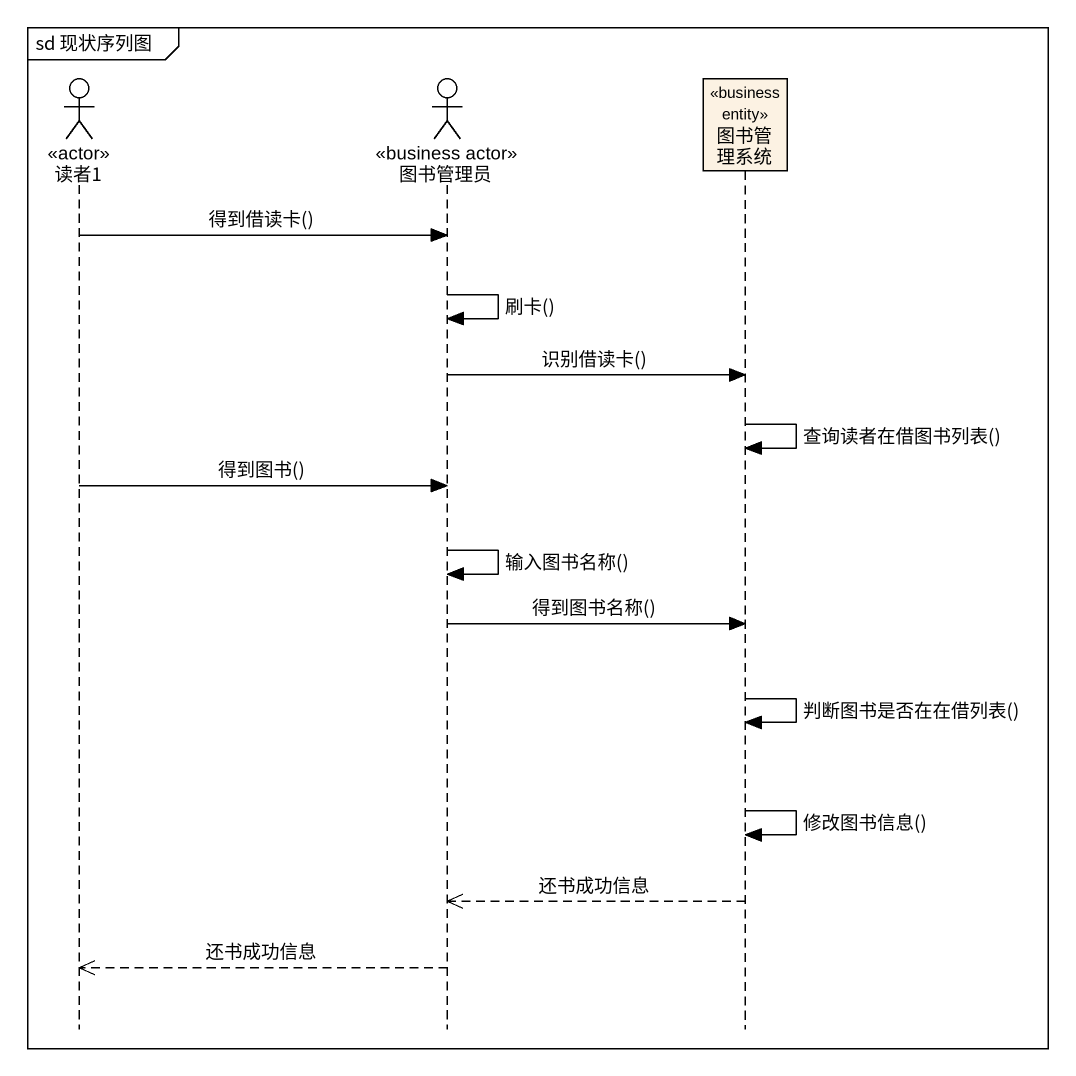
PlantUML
@startuml
mainframe sd 现状序列图
hide footbox
actor 读者1 <<actor>>
actor 图书管理员 <<business actor>>
participant 图书管理系统 <<business entity>>

读者1 -> 图书管理员 : 得到借读卡()
图书管理员 -> 图书管理员 : 刷卡()
图书管理员 -> 图书管理系统 : 识别借读卡()
图书管理系统 -> 图书管理系统 : 查询读者在借图书列表()
读者1 -> 图书管理员 : 得到图书()
图书管理员 -> 图书管理员 : 输入图书名称()
图书管理员 -> 图书管理系统 : 得到图书名称()
图书管理系统 -> 图书管理系统 : 判断图书是否在在借列表()
图书管理系统 -> 图书管理系统 : 修改图书信息()
图书管理系统 -->> 图书管理员 : 还书成功信息
图书管理员 -->> 读者1 : 还书成功信息
@enduml
